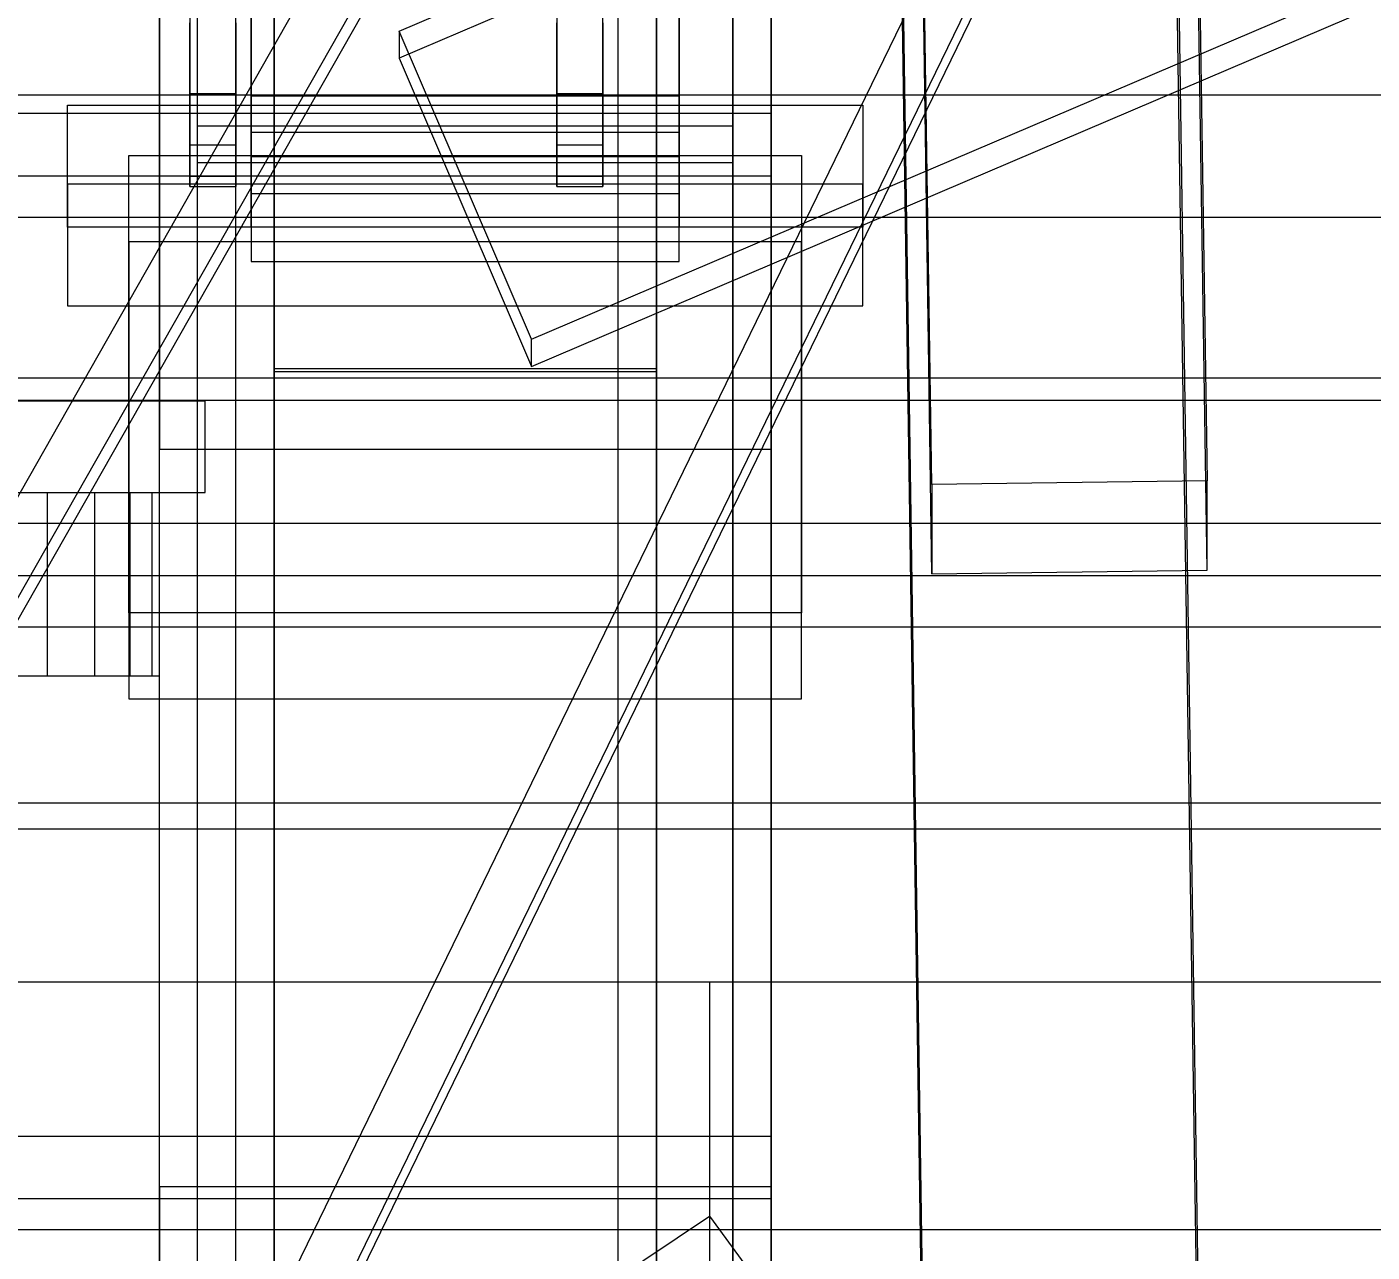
# Model space of a CAD drawing. Header units: millimetres. Extents: x -1970 to 34302, y -65268 to 6837.
# Drawn here: x 301.3 to 389.3, y -34967.7 to -34887.6 of the extents above; entities that cross this region are included whole.
import ezdxf

# ---------------------------------------------------------------- set-up
doc = ezdxf.new("R2010")
doc.units = ezdxf.units.MM
for name, color, linetype, lineweight in [('COTAS_O', 1, 'Continuous', 0), ('frontal_briquetadora', 7, 'Continuous', 0), ('frontal_C01', 7, 'Continuous', 0), ('frontal_C02', 7, 'Continuous', 0), ('frontal_C05', 7, 'Continuous', 0), ('frontal_C07', 7, 'Continuous', 0), ('frontal_mezcladora', 7, 'Continuous', 0), ('frontal_tolva-C01', 7, 'Continuous', 0), ('frontal_tolva_provisional', 7, 'Continuous', 0)]:
    doc.layers.add(name, color=color, linetype=linetype, lineweight=lineweight)
doc.dimstyles.new('R19_100', dxfattribs={"dimtxt": 250, "dimasz": 150, "dimexe": 150, "dimexo": 80, "dimgap": 100, "dimtad": 1, "dimtih": 1, "dimtoh": 1, "dimdsep": 46, "dimcen": 0.09, "dimadec": 0, "dimazin": 0, "dimtfac": 1, "dimtdec": 4, "dimtofl": 0, "dimtmove": 0, "dimatfit": 3, "dimfxl": 1, "dimtolj": 1, "dimtzin": 0, "dimarcsym": 0})

# ---------------------------------------------------------------- blocks, each defined once
blk = doc.blocks.new('*D39')
at = {"layer": 'COTAS_O', "color": 0, "lineweight": -2, "transparency": 16777216}
for p, q in [((-650, -34820), (-650, -34050)), ((650, -34820), (650, -34050)), ((-500, -34200), (500, -34200))]:
    blk.add_line(p, q, dxfattribs=at)
at = {"layer": 'COTAS_O', "color": 0, "transparency": 16777216}
for points in [[(-500, -34175), (-500, -34225), (-650, -34200)], [(500, -34175), (500, -34225), (650, -34200)]]:
    blk.add_solid(points, dxfattribs=at)
at = {"layer": 'Defpoints', "color": 0, "transparency": 16777216}
for p in [(650, -34200), (-650, -34900), (650, -34900)]:
    blk.add_point(p, dxfattribs=at)

msp = doc.modelspace()

# ---------------------------------------------------------------- linework, layer by layer
at = {"layer": 'frontal_briquetadora'}
for p, q in [((315, -35000), (315, -34710)), ((340, -34940), (340, -34760)), ((-1330, -34940), (340, -34940)), ((340, -34940), (490, -34940)), ((340, -34950), (340, -34940)), ((-1330, -34950), (340, -34950)), ((340, -34950), (346, -34950)), ((340, -35988), (340, -34950)), ((340, -34950), (490, -34950)), ((346, -35988), (346, -34950)), ((346, -34950), (484, -34950))]:
    msp.add_line(p, q, dxfattribs=at)
at = {"layer": 'frontal_C01'}
for p, q in [((360.514, -35010.919), (357.646, -34817.919)), ((375.644, -34817.676), (378.512, -35010.676)), ((378.512, -35016.764), (375.644, -34823.764)), ((360.514, -35017.007), (357.646, -34824.007)), ((-450, -34891.989), (450, -34891.989))]:
    msp.add_line(p, q, dxfattribs=at)
at = {"layer": 'frontal_C02'}
for p, q in [((375.644, -34723.465), (378.512, -34917.232)), ((360.514, -34917.476), (357.646, -34723.709)), ((360.514, -34923.322), (357.646, -34729.554)), ((378.512, -34923.078), (375.644, -34729.311)), ((-425, -34911.965), (425, -34911.965)), ((378.512, -34917.232), (360.514, -34917.476)), ((360.514, -34917.476), (360.514, -34923.322)), ((378.512, -34923.078), (378.512, -34917.232)), ((360.514, -34923.322), (378.512, -34923.078)), ((425, -34923.441), (-425, -34923.441)), ((425, -34926.812), (-425, -34926.812)), ((-425, -34938.288), (425, -34938.288)), ((334.501, -34973.009), (345.969, -34965.325)), ((345.969, -34965.325), (345.981, -34968.248)), ((345.969, -34965.325), (373.501, -35002.918)), ((-450, -34966.206), (450, -34966.206))]:
    msp.add_line(p, q, dxfattribs=at)
at = {"layer": 'frontal_C05'}
for p, q in [((312, -34842.021), (312, -34891.91)), ((315, -34891.91), (315, -34842.021)), ((336, -34842.021), (336, -34891.91)), ((339, -34891.91), (339, -34842.021)), ((312, -34843.114), (312, -34895.274)), ((315, -34895.274), (315, -34843.114)), ((336, -34843.114), (336, -34895.274)), ((339, -34895.274), (339, -34843.114)), ((312, -34843.778), (312, -34897.316)), ((312, -34844), (312, -34898)), ((315, -34897.316), (315, -34843.778)), ((315, -34898), (315, -34844)), ((336, -34843.778), (336, -34897.316)), ((336, -34844), (336, -34898)), ((339, -34897.316), (339, -34843.778)), ((339, -34898), (339, -34844)), ((312, -34891.91), (312, -34887.282)), ((315, -34887.282), (315, -34891.91)), ((336, -34891.91), (336, -34887.282)), ((339, -34887.282), (339, -34891.91)), ((312, -34891.91), (315, -34891.91)), ((312, -34895.274), (312, -34891.91)), ((315, -34891.91), (315, -34895.274)), ((336, -34891.91), (339, -34891.91)), ((336, -34895.274), (336, -34891.91)), ((339, -34891.91), (339, -34895.274)), ((312, -34895.274), (315, -34895.274)), ((312, -34897.316), (312, -34895.274)), ((315, -34895.274), (315, -34897.316)), ((336, -34895.274), (339, -34895.274)), ((336, -34897.316), (336, -34895.274)), ((339, -34895.274), (339, -34897.316)), ((312, -34897.316), (315, -34897.316)), ((312, -34898), (312, -34897.316)), ((315, -34897.316), (315, -34898)), ((336, -34897.316), (339, -34897.316)), ((336, -34898), (336, -34897.316)), ((339, -34897.316), (339, -34898)), ((312, -34898), (315, -34898)), ((336, -34898), (339, -34898)), ((257, -34912), (313, -34912)), ((313, -34918), (313, -34912)), ((257, -34918), (313, -34918)), ((298.889, -34918), (302.678, -34918)), ((302.678, -34918), (305.787, -34918)), ((302.678, -34930), (302.678, -34918)), ((305.787, -34918), (308.097, -34918)), ((305.787, -34930), (305.787, -34918)), ((308.097, -34918), (309.52, -34918)), ((308.097, -34930), (308.097, -34918)), ((309.52, -34918), (310, -34918)), ((309.52, -34930), (309.52, -34918)), ((310, -34930), (310, -34918)), ((298.889, -34930), (302.678, -34930)), ((302.678, -34930), (305.787, -34930)), ((305.787, -34930), (308.097, -34930)), ((308.097, -34930), (309.52, -34930)), ((309.52, -34930), (310, -34930))]:
    msp.add_line(p, q, dxfattribs=at)
at = {"layer": 'frontal_C07'}
for p, q in [((316, -34900.65), (316, -34781.039)), ((325.672, -34887.821), (575.672, -34781.168)), ((344, -34781.039), (344, -34900.65)), ((316, -34783.291), (316, -34902.902)), ((575.672, -34782.938), (325.672, -34889.591)), ((344, -34902.902), (344, -34783.291)), ((334.328, -34907.981), (584.328, -34801.327)), ((334.328, -34909.751), (584.328, -34803.098)), ((312.5, -34993.161), (312.5, -34833.68)), ((347.5, -34833.68), (347.5, -34993.161)), ((312.5, -34995.575), (312.5, -34836.093)), ((347.5, -34995.575), (347.5, -34836.093)), ((310, -34915.167), (310, -34854.822)), ((350, -34915.167), (350, -34854.822)), ((310, -34875.296), (310, -34915.167)), ((310, -34971.848), (310, -34875.296)), ((350, -34915.167), (350, -34875.296)), ((350, -34875.296), (350, -34971.848)), ((317.5, -34910.105), (317.5, -34880.357)), ((317.5, -34880.357), (317.5, -34979.494)), ((317.5, -34880.571), (317.5, -34909.892)), ((317.5, -35136.604), (317.5, -34880.571)), ((342.5, -34880.357), (342.5, -34910.105)), ((342.5, -34979.494), (342.5, -34880.357)), ((342.5, -34909.892), (342.5, -34880.571)), ((342.5, -34880.571), (342.5, -35136.604)), ((350, -34881.25), (350, -34893.211)), ((350, -34897.299), (350, -34885.338)), ((334.328, -34907.981), (325.672, -34887.821)), ((325.672, -34887.821), (325.672, -34889.591)), ((325.672, -34889.591), (334.328, -34909.751)), ((316, -34894.468), (316, -34892.055)), ((316, -34892.055), (344, -34892.055)), ((316, -34896.042), (316, -34892.055)), ((344, -34892.055), (344, -34894.468)), ((344, -34892.055), (344, -34896.042)), ((350, -34893.211), (-350, -34893.211)), ((304, -34897.83), (304, -34892.68)), ((304, -34892.68), (356, -34892.68)), ((304, -34900.654), (304, -34892.68)), ((350, -34897.299), (350, -34893.211)), ((356, -34892.68), (356, -34897.83)), ((356, -34892.68), (356, -34900.654)), ((312.5, -34896.438), (312.5, -34894.024)), ((312.5, -34894.024), (347.5, -34894.024)), ((312.5, -35053.506), (312.5, -34894.024)), ((347.5, -34894.024), (347.5, -34896.438)), ((347.5, -34894.024), (347.5, -35053.506)), ((344, -34894.468), (316, -34894.468)), ((316, -34894.468), (316, -34898.455)), ((344, -34898.455), (344, -34894.468)), ((308, -34901.602), (308, -34895.97)), ((308, -34895.97), (352, -34895.97)), ((308, -34925.872), (308, -34895.97)), ((347.5, -34896.438), (312.5, -34896.438)), ((312.5, -35055.92), (312.5, -34896.438)), ((344, -34896.042), (316, -34896.042)), ((316, -34896.042), (316, -34898.455)), ((344, -34898.455), (344, -34896.042)), ((347.5, -35055.92), (347.5, -34896.438)), ((352, -34895.97), (352, -34901.602)), ((352, -34895.97), (352, -34925.872)), ((-350, -34897.299), (350, -34897.299)), ((356, -34897.83), (304, -34897.83)), ((304, -34897.83), (304, -34905.804)), ((316, -34898.455), (344, -34898.455)), ((356, -34905.804), (356, -34897.83)), ((356, -34900.654), (304, -34900.654)), ((304, -34900.654), (304, -34905.804)), ((344, -34900.65), (316, -34900.65)), ((316, -34900.65), (316, -34902.902)), ((344, -34902.902), (344, -34900.65)), ((356, -34905.804), (356, -34900.654)), ((352, -34901.602), (308, -34901.602)), ((308, -34901.602), (308, -34931.505)), ((352, -34931.505), (352, -34901.602)), ((316, -34902.902), (344, -34902.902)), ((304, -34905.804), (356, -34905.804)), ((334.328, -34909.751), (334.328, -34907.981)), ((317.5, -34909.892), (342.5, -34909.892)), ((317.5, -35165.925), (317.5, -34909.892)), ((342.5, -35165.925), (342.5, -34909.892)), ((342.5, -34910.105), (317.5, -34910.105)), ((317.5, -34910.105), (317.5, -35009.242)), ((342.5, -34910.105), (342.5, -35009.242)), ((310, -34915.167), (350, -34915.167)), ((310, -35011.718), (310, -34915.167)), ((350, -35011.718), (350, -34915.167)), ((352, -34925.872), (308, -34925.872)), ((308, -34925.872), (308, -34931.505)), ((352, -34931.505), (352, -34925.872)), ((308, -34931.505), (352, -34931.505)), ((-350, -34960.101), (350, -34960.101)), ((350, -34960.101), (350, -34964.188)), ((350, -34960.101), (350, -34972.062)), ((350, -34963.414), (310, -34963.414)), ((310, -34963.414), (310, -35013.252)), ((310, -34969.449), (310, -34963.414)), ((350, -35013.252), (350, -34963.414)), ((350, -34963.414), (350, -34969.449)), ((350, -34964.188), (-350, -34964.188)), ((350, -34976.149), (350, -34964.188))]:
    msp.add_line(p, q, dxfattribs=at)
at = {"layer": 'frontal_mezcladora'}
for p, q in [((-750, -34900), (750, -34900)), ((-600, -34900), (600, -34900)), ((-750, -34910.5), (750, -34910.5))]:
    msp.add_line(p, q, dxfattribs=at)
at = {"layer": 'frontal_tolva-C01'}
for p, q in [((596.523, -34398.023), (221.523, -35168.887)), ((221.523, -35057.569), (596.523, -34398.023)), ((600, -34398.55), (225, -35058.095)), ((225, -35169.604), (600, -34398.74)), ((225, -35059.546), (600, -34400)), ((225, -35170.864), (600, -34400))]:
    msp.add_line(p, q, dxfattribs=at)
at = {"layer": 'frontal_tolva_provisional'}
for p, q in [((-824, -34900), (824, -34900)), ((-804, -34900), (804, -34900)), ((300, -34900), (804, -34900)), ((300, -34900), (824, -34900)), ((-824, -34920), (824, -34920)), ((300, -34920), (824, -34920))]:
    msp.add_line(p, q, dxfattribs=at)

# ---------------------------------------------------------------- dimensions: what is measured, and where the dimension line sits
at = {"layer": 'COTAS_O'}
dim = msp.add_aligned_dim(p1=(-650, -34900), p2=(650, -34900), distance=700, text='<> O', dimstyle='R19_100', dxfattribs=at)
dim.commit()
dim.dimension.update_dxf_attribs({"geometry": '*D39', "text_midpoint": (0, -34200)})

doc.saveas('drawing.dxf')
